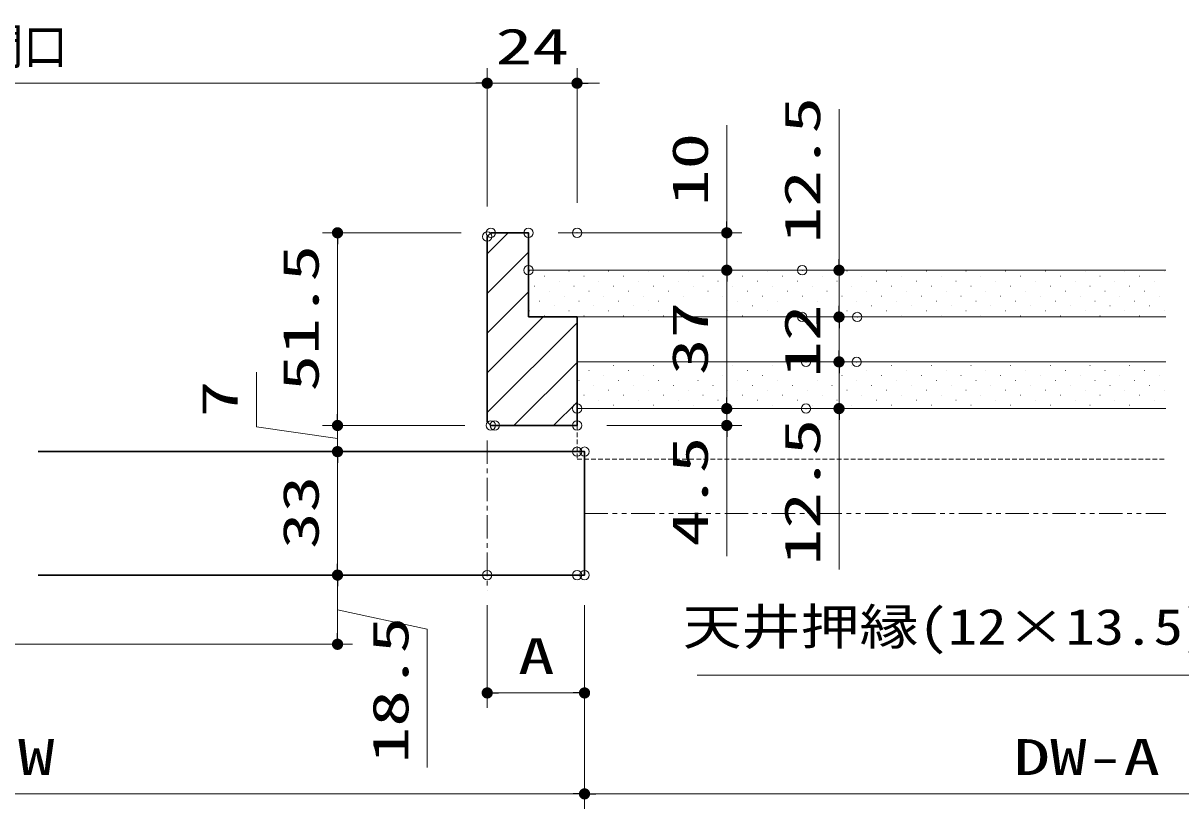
# Model space of a CAD drawing. Units: millimetres, scale not verified. Extents: x -1306 to 1306, y -607 to 607.
# Drawn here: x -363.2 to -53.9, y -367.1 to -157.1 of the extents above; entities that cross this region are included whole.
import ezdxf
from ezdxf.enums import TextEntityAlignment as Align

# ---------------------------------------------------------------- set-up
doc = ezdxf.new("R2010")
doc.units = ezdxf.units.MM
doc.header["$LTSCALE"] = 5
doc.header["$PDMODE"] = 32
doc.header["$PDSIZE"] = 2.5
for name, pattern in [('USER1', [2.5, 1.25, -0.25, 0.25, -0.25, 0.25, -0.25]), ('USER2', [0.375, 0.25, -0.125]), ('USER3', [2, 1.25, -0.25, 0.25, -0.25])]:
    doc.linetypes.add(name, pattern=pattern)
for name, color, linetype, lineweight in [('0-1_線(黄)', 2, 'Continuous', 15), ('0-8_二点鎖線', 4, 'USER1', 9), ('0-B_点線(水)', 4, 'USER2', 9), ('0-C_中心線', 3, 'USER3', 9), ('0-D_線(白)', 7, 'Continuous', 30), ('1-1_寸法線', 3, 'Continuous', 13), ('1-2_ハッチング', 6, 'Continuous', 9), ('1-4_DEFPOINTS', 7, 'Continuous', 5), ('1-5_0', 3, 'Continuous', 25)]:
    doc.layers.add(name, color=color, linetype=linetype, lineweight=lineweight)
doc.styles.add('ＭＳ ゴシック', font='')
doc.styles.get('ＭＳ ゴシック').set_extended_font_data('MS Gothic')

# ---------------------------------------------------------------- blocks, each defined once
blk = doc.blocks.new('_DOT')
at = {"layer": '1-5_0'}
blk.add_line((-2.5, 0), (-5, 0), dxfattribs=at)
for points in [[(0, 0), (-2.5, 0), (-2.48, 0.313)], [(0, 0), (-2.48, -0.313), (-2.5, 0)], [(0, 0), (-2.48, 0.313), (-2.421, 0.622)], [(0, 0), (-2.421, -0.622), (-2.48, -0.313)], [(0, 0), (-2.421, 0.622), (-2.324, 0.92)], [(0, 0), (-2.324, -0.92), (-2.421, -0.622)], [(0, 0), (-2.324, 0.92), (-2.191, 1.204)], [(0, 0), (-2.191, -1.204), (-2.324, -0.92)], [(0, 0), (-2.191, 1.204), (-2.023, 1.469)], [(0, 0), (-2.023, -1.469), (-2.191, -1.204)], [(0, 0), (-2.023, 1.469), (-1.822, 1.711)], [(0, 0), (-1.822, -1.711), (-2.023, -1.469)], [(0, 0), (-1.822, 1.711), (-1.594, 1.926)], [(0, 0), (-1.594, -1.926), (-1.822, -1.711)], [(0, 0), (-1.594, 1.926), (-1.34, 2.111)], [(0, 0), (-1.34, -2.111), (-1.594, -1.926)], [(0, 0), (-1.34, 2.111), (-1.064, 2.262)], [(0, 0), (-1.064, -2.262), (-1.34, -2.111)], [(0, 0), (-1.064, 2.262), (-0.773, 2.378)], [(0, 0), (-0.773, -2.378), (-1.064, -2.262)], [(0, 0), (-0.773, 2.378), (-0.468, 2.456)], [(0, 0), (-0.468, -2.456), (-0.773, -2.378)], [(0, 0), (-0.468, 2.456), (-0.157, 2.495)], [(0, 0), (-0.157, -2.495), (-0.468, -2.456)], [(0, 0), (-0.157, 2.495), (0.157, 2.495)], [(0, 0), (0.157, -2.495), (-0.157, -2.495)], [(0, 0), (0.157, 2.495), (0.468, 2.456)], [(0, 0), (0.468, 2.456), (0.773, 2.378)], [(0, 0), (0.773, 2.378), (1.064, 2.262)], [(0, 0), (1.064, 2.262), (1.34, 2.111)], [(0, 0), (1.34, 2.111), (1.594, 1.926)], [(0, 0), (1.594, 1.926), (1.822, 1.711)], [(0, 0), (1.822, 1.711), (2.023, 1.469)], [(0, 0), (2.023, 1.469), (2.191, 1.204)], [(0, 0), (2.191, 1.204), (2.324, 0.92)], [(0, 0), (2.324, 0.92), (2.421, 0.622)], [(0, 0), (2.421, 0.622), (2.48, 0.313)], [(0, 0), (2.48, 0.313), (2.5, 0)], [(0, 0), (0.468, -2.456), (0.157, -2.495)], [(0, 0), (0.773, -2.378), (0.468, -2.456)], [(0, 0), (1.064, -2.262), (0.773, -2.378)], [(0, 0), (1.34, -2.111), (1.064, -2.262)], [(0, 0), (1.594, -1.926), (1.34, -2.111)], [(0, 0), (1.822, -1.711), (1.594, -1.926)], [(0, 0), (2.023, -1.469), (1.822, -1.711)], [(0, 0), (2.191, -1.204), (2.023, -1.469)], [(0, 0), (2.324, -0.92), (2.191, -1.204)], [(0, 0), (2.421, -0.622), (2.324, -0.92)], [(0, 0), (2.48, -0.313), (2.421, -0.622)], [(0, 0), (2.5, 0), (2.48, -0.313)]]:
    blk.add_solid(points, dxfattribs=at)

msp = doc.modelspace()

# ---------------------------------------------------------------- linework, layer by layer
at = {"layer": '0-1_線(黄)'}
for p, q in [((-228.219, -223.112), (-57.882, -223.112)), ((-215.219, -235.612), (-57.882, -235.612)), ((-215.219, -247.612), (-57.882, -247.612)), ((-215.219, -260.112), (-57.882, -260.112))]:
    msp.add_line(p, q, dxfattribs=at)
at = {"layer": '0-8_二点鎖線'}
msp.add_line((-213.219, -288.112), (-57.882, -288.112), dxfattribs=at)
at = {"layer": '0-B_点線(水)'}
msp.add_lwpolyline([(-215.219, -264.612), (-215.219, -273.612), (-57.882, -273.612)], dxfattribs=at)
at = {"layer": '0-C_中心線'}
msp.add_line((-239.219, -268.612), (-239.219, -308.615), dxfattribs=at)
at = {"layer": '0-D_線(白)'}
for p, q in [((-238.219, -213.112), (-239.219, -214.112)), ((-228.219, -213.112), (-238.219, -213.112)), ((-228.219, -235.612), (-228.219, -213.112)), ((-239.219, -214.112), (-239.219, -263.612)), ((-228.219, -235.612), (-215.219, -235.612)), ((-215.219, -264.612), (-215.219, -235.612)), ((-215.219, -247.612), (-215.169, -247.612)), ((-239.219, -263.612), (-238.219, -264.612)), ((-238.219, -264.612), (-215.219, -264.612)), ((-213.219, -271.612), (-359.219, -271.612)), ((-213.219, -271.612), (-213.219, -304.612)), ((-213.219, -304.612), (-359.219, -304.612))]:
    msp.add_line(p, q, dxfattribs=at)
at = {"layer": '1-1_寸法線'}
for p, q in [((-239.219, -206.112), (-239.219, -169.112)), ((-239.219, -206.112), (-239.219, -169.112)), ((-215.219, -205.112), (-215.219, -169.112)), ((-510.219, -173.112), (-242.219, -173.112)), ((-242.219, -173.112), (-245.219, -173.112)), ((-239.219, -173.112), (-215.219, -173.112)), ((-212.219, -173.112), (-209.219, -173.112)), ((-145.219, -220.112), (-145.219, -180.065)), ((-175.219, -210.112), (-175.219, -184.35)), ((-246.219, -213.112), (-283.219, -213.112)), ((-220.219, -213.112), (-171.219, -213.112)), ((-175.219, -223.112), (-175.219, -213.112)), ((-279.219, -261.612), (-279.219, -216.112)), ((-220.219, -223.112), (-171.219, -223.112)), ((-220.219, -223.112), (-171.219, -223.112)), ((-147.041, -223.112), (-141.219, -223.112)), ((-145.219, -235.612), (-145.219, -223.112)), ((-175.219, -257.112), (-175.219, -226.112)), ((-175.219, -226.112), (-175.219, -229.112)), ((-145.219, -232.612), (-145.219, -229.612)), ((-148.357, -235.612), (-149.219, -235.612)), ((-147.041, -235.612), (-141.219, -235.612)), ((-145.219, -247.612), (-145.219, -235.612)), ((-145.219, -238.612), (-145.219, -241.612)), ((-145.219, -244.612), (-145.219, -241.612)), ((-148.506, -247.612), (-149.219, -247.612)), ((-146.041, -247.612), (-141.219, -247.612)), ((-145.219, -247.612), (-145.219, -260.112)), ((-145.219, -250.612), (-145.219, -253.612)), ((-175.219, -257.112), (-175.219, -254.112)), ((-279.219, -261.612), (-279.219, -258.612)), ((-207.219, -260.112), (-171.219, -260.112)), ((-207.219, -260.112), (-171.219, -260.112)), ((-175.219, -260.112), (-175.219, -264.612)), ((-146.041, -260.112), (-141.219, -260.112)), ((-246.219, -264.612), (-283.219, -264.612)), ((-245.219, -264.612), (-283.219, -264.612)), ((-279.219, -264.612), (-279.219, -271.612)), ((-279.219, -264.612), (-279.219, -271.612)), ((-207.219, -264.612), (-171.219, -264.612)), ((-145.219, -263.112), (-145.219, -303.16)), ((-175.219, -267.612), (-175.219, -299.565)), ((-221.219, -271.612), (-283.219, -271.612)), ((-223.219, -271.612), (-283.219, -271.612)), ((-279.219, -274.612), (-279.219, -277.612)), ((-279.219, -274.612), (-279.219, -301.612)), ((-221.219, -304.612), (-283.219, -304.612)), ((-223.219, -304.612), (-283.219, -304.612)), ((-279.219, -307.612), (-279.219, -320.112)), ((-239.219, -312.612), (-239.219, -340.123)), ((-213.219, -312.612), (-213.219, -367.112)), ((-213.219, -312.612), (-213.219, -340.123)), ((-213.219, -312.612), (-213.219, -367.112)), ((-506.219, -323.112), (-275.219, -323.112)), ((-236.219, -336.123), (-216.219, -336.123)), ((-510.219, -363.112), (-216.219, -363.112)), ((-210.219, -363.112), (56.781, -363.112))]:
    msp.add_line(p, q, dxfattribs=at)
for points in [[(-279.219, -268.112), (-300.908, -265), (-300.908, -250.333)], [(-183.095, -331.35), (-51.365, -331.35), (-42.383, -285.043)], [(-279.219, -313.862), (-255.252, -319.049), (-255.252, -356.097)]]:
    msp.add_lwpolyline(points, dxfattribs=at)
at = {"layer": '1-2_ハッチング'}
for p, q in [((-239.219, -218.717), (-233.615, -213.112)), ((-239.219, -229.323), (-228.219, -218.323)), ((-227.984, -223.391), (-227.934, -223.391)), ((-224.006, -224.717), (-223.956, -224.717)), ((-217.377, -223.391), (-217.327, -223.391)), ((-213.4, -224.717), (-213.35, -224.717)), ((-206.771, -223.391), (-206.721, -223.391)), ((-202.793, -224.717), (-202.743, -224.717)), ((-196.164, -223.391), (-196.114, -223.391)), ((-192.187, -224.717), (-192.137, -224.717)), ((-185.557, -223.391), (-185.507, -223.391)), ((-181.58, -224.717), (-181.53, -224.717)), ((-174.951, -223.391), (-174.901, -223.391)), ((-170.973, -224.717), (-170.923, -224.717)), ((-164.344, -223.391), (-164.294, -223.391)), ((-160.367, -224.717), (-160.317, -224.717)), ((-153.738, -223.391), (-153.688, -223.391)), ((-149.76, -224.717), (-149.71, -224.717)), ((-143.131, -223.391), (-143.081, -223.391)), ((-139.153, -224.717), (-139.103, -224.717)), ((-132.524, -223.391), (-132.474, -223.391)), ((-128.547, -224.717), (-128.497, -224.717)), ((-121.918, -223.391), (-121.868, -223.391)), ((-117.94, -224.717), (-117.89, -224.717)), ((-111.311, -223.391), (-111.261, -223.391)), ((-107.334, -224.717), (-107.284, -224.717)), ((-100.705, -223.391), (-100.655, -223.391)), ((-96.727, -224.717), (-96.677, -224.717)), ((-90.098, -223.391), (-90.048, -223.391)), ((-86.12, -224.717), (-86.07, -224.717)), ((-79.491, -223.391), (-79.441, -223.391)), ((-75.514, -224.717), (-75.464, -224.717)), ((-68.885, -223.391), (-68.835, -223.391)), ((-64.907, -224.717), (-64.857, -224.717)), ((-58.278, -223.391), (-58.228, -223.391)), ((-226.658, -227.369), (-226.608, -227.369)), ((-222.68, -228.694), (-222.63, -228.694)), ((-220.029, -226.043), (-219.979, -226.043)), ((-216.051, -227.369), (-216.001, -227.369)), ((-212.074, -228.694), (-212.024, -228.694)), ((-209.422, -226.043), (-209.372, -226.043)), ((-205.445, -227.369), (-205.395, -227.369)), ((-201.467, -228.694), (-201.417, -228.694)), ((-198.816, -226.043), (-198.766, -226.043)), ((-194.838, -227.369), (-194.788, -227.369)), ((-190.861, -228.694), (-190.811, -228.694)), ((-188.209, -226.043), (-188.159, -226.043)), ((-184.232, -227.369), (-184.182, -227.369)), ((-180.254, -228.694), (-180.204, -228.694)), ((-177.602, -226.043), (-177.552, -226.043)), ((-173.625, -227.369), (-173.575, -227.369)), ((-169.647, -228.694), (-169.597, -228.694)), ((-166.996, -226.043), (-166.946, -226.043)), ((-163.018, -227.369), (-162.968, -227.369)), ((-159.041, -228.694), (-158.991, -228.694)), ((-156.389, -226.043), (-156.339, -226.043)), ((-152.412, -227.369), (-152.362, -227.369)), ((-148.434, -228.694), (-148.384, -228.694)), ((-145.783, -226.043), (-145.733, -226.043)), ((-141.805, -227.369), (-141.755, -227.369)), ((-137.828, -228.694), (-137.778, -228.694)), ((-135.176, -226.043), (-135.126, -226.043)), ((-131.199, -227.369), (-131.149, -227.369)), ((-127.221, -228.694), (-127.171, -228.694)), ((-124.569, -226.043), (-124.519, -226.043)), ((-120.592, -227.369), (-120.542, -227.369)), ((-116.614, -228.694), (-116.564, -228.694)), ((-113.963, -226.043), (-113.913, -226.043)), ((-109.985, -227.369), (-109.935, -227.369)), ((-106.008, -228.694), (-105.958, -228.694)), ((-103.356, -226.043), (-103.306, -226.043)), ((-99.379, -227.369), (-99.329, -227.369)), ((-95.401, -228.694), (-95.351, -228.694)), ((-92.75, -226.043), (-92.7, -226.043)), ((-88.772, -227.369), (-88.722, -227.369)), ((-84.795, -228.694), (-84.745, -228.694)), ((-82.143, -226.043), (-82.093, -226.043)), ((-78.166, -227.369), (-78.116, -227.369)), ((-74.188, -228.694), (-74.138, -228.694)), ((-71.536, -226.043), (-71.486, -226.043)), ((-67.559, -227.369), (-67.509, -227.369)), ((-63.581, -228.694), (-63.531, -228.694)), ((-60.93, -226.043), (-60.88, -226.043)), ((-239.219, -239.93), (-228.219, -228.93)), ((-225.332, -231.346), (-225.282, -231.346)), ((-218.703, -230.02), (-218.653, -230.02)), ((-214.726, -231.346), (-214.676, -231.346)), ((-208.096, -230.02), (-208.046, -230.02)), ((-204.119, -231.346), (-204.069, -231.346)), ((-197.49, -230.02), (-197.44, -230.02)), ((-193.512, -231.346), (-193.462, -231.346)), ((-186.883, -230.02), (-186.833, -230.02)), ((-176.277, -230.02), (-176.227, -230.02)), ((-172.299, -231.346), (-172.249, -231.346)), ((-165.67, -230.02), (-165.62, -230.02)), ((-161.693, -231.346), (-161.643, -231.346)), ((-155.063, -230.02), (-155.013, -230.02)), ((-151.086, -231.346), (-151.036, -231.346)), ((-144.457, -230.02), (-144.407, -230.02)), ((-140.479, -231.346), (-140.429, -231.346)), ((-133.85, -230.02), (-133.8, -230.02)), ((-129.873, -231.346), (-129.823, -231.346)), ((-123.244, -230.02), (-123.194, -230.02)), ((-119.266, -231.346), (-119.216, -231.346)), ((-112.637, -230.02), (-112.587, -230.02)), ((-108.66, -231.346), (-108.61, -231.346)), ((-102.03, -230.02), (-101.98, -230.02)), ((-98.053, -231.346), (-98.003, -231.346)), ((-91.424, -230.02), (-91.374, -230.02)), ((-87.446, -231.346), (-87.396, -231.346)), ((-80.817, -230.02), (-80.767, -230.02)), ((-76.84, -231.346), (-76.79, -231.346)), ((-70.211, -230.02), (-70.161, -230.02)), ((-66.233, -231.346), (-66.183, -231.346)), ((-59.604, -230.02), (-59.554, -230.02)), ((-227.984, -233.998), (-227.934, -233.998)), ((-221.355, -232.672), (-221.305, -232.672)), ((-217.377, -233.998), (-217.327, -233.998)), ((-210.748, -232.672), (-210.698, -232.672)), ((-206.771, -233.998), (-206.721, -233.998)), ((-200.141, -232.672), (-200.091, -232.672)), ((-196.164, -233.998), (-196.114, -233.998)), ((-174.951, -233.998), (-174.901, -233.998)), ((-168.322, -232.672), (-168.272, -232.672)), ((-164.344, -233.998), (-164.294, -233.998)), ((-143.131, -233.998), (-143.081, -233.998)), ((-136.502, -232.672), (-136.452, -232.672)), ((-132.524, -233.998), (-132.474, -233.998)), ((-125.895, -232.672), (-125.845, -232.672)), ((-121.918, -233.998), (-121.868, -233.998)), ((-115.289, -232.672), (-115.239, -232.672)), ((-111.311, -233.998), (-111.261, -233.998)), ((-104.682, -232.672), (-104.632, -232.672)), ((-100.705, -233.998), (-100.655, -233.998)), ((-94.075, -232.672), (-94.025, -232.672)), ((-90.098, -233.998), (-90.048, -233.998)), ((-83.469, -232.672), (-83.419, -232.672)), ((-79.491, -233.998), (-79.441, -233.998)), ((-72.862, -232.672), (-72.812, -232.672)), ((-68.885, -233.998), (-68.835, -233.998)), ((-62.256, -232.672), (-62.206, -232.672)), ((-58.278, -233.998), (-58.228, -233.998)), ((-239.219, -250.536), (-224.295, -235.612)), ((-239.219, -261.143), (-215.219, -237.143)), ((-224.006, -235.323), (-223.956, -235.323)), ((-213.4, -235.323), (-213.35, -235.323)), ((-202.793, -235.323), (-202.743, -235.323)), ((-192.187, -235.323), (-192.137, -235.323)), ((-170.973, -235.323), (-170.923, -235.323)), ((-139.153, -235.323), (-139.103, -235.323)), ((-128.547, -235.323), (-128.497, -235.323)), ((-117.94, -235.323), (-117.89, -235.323)), ((-107.334, -235.323), (-107.284, -235.323)), ((-96.727, -235.323), (-96.677, -235.323)), ((-86.12, -235.323), (-86.07, -235.323)), ((-75.514, -235.323), (-75.464, -235.323)), ((-64.907, -235.323), (-64.857, -235.323)), ((-232.082, -264.612), (-215.219, -247.75)), ((-212.074, -249.908), (-212.024, -249.908)), ((-205.445, -248.582), (-205.395, -248.582)), ((-201.467, -249.908), (-201.417, -249.908)), ((-194.838, -248.582), (-194.788, -248.582)), ((-173.625, -248.582), (-173.575, -248.582)), ((-169.647, -249.908), (-169.597, -249.908)), ((-163.018, -248.582), (-162.968, -248.582)), ((-141.805, -248.582), (-141.755, -248.582)), ((-137.828, -249.908), (-137.778, -249.908)), ((-131.199, -248.582), (-131.149, -248.582)), ((-127.221, -249.908), (-127.171, -249.908)), ((-120.592, -248.582), (-120.542, -248.582)), ((-116.614, -249.908), (-116.564, -249.908)), ((-109.985, -248.582), (-109.935, -248.582)), ((-106.008, -249.908), (-105.958, -249.908)), ((-99.379, -248.582), (-99.329, -248.582)), ((-95.401, -249.908), (-95.351, -249.908)), ((-88.772, -248.582), (-88.722, -248.582)), ((-84.795, -249.908), (-84.745, -249.908)), ((-78.166, -248.582), (-78.116, -248.582)), ((-74.188, -249.908), (-74.138, -249.908)), ((-67.559, -248.582), (-67.509, -248.582)), ((-63.581, -249.908), (-63.531, -249.908)), ((-214.726, -252.559), (-214.676, -252.559)), ((-208.096, -251.233), (-208.046, -251.233)), ((-204.119, -252.559), (-204.069, -252.559)), ((-197.49, -251.233), (-197.44, -251.233)), ((-193.512, -252.559), (-193.462, -252.559)), ((-182.906, -252.559), (-182.856, -252.559)), ((-176.277, -251.233), (-176.227, -251.233)), ((-172.299, -252.559), (-172.249, -252.559)), ((-165.67, -251.233), (-165.62, -251.233)), ((-161.693, -252.559), (-161.643, -252.559)), ((-151.086, -252.559), (-151.036, -252.559)), ((-144.457, -251.233), (-144.407, -251.233)), ((-140.479, -252.559), (-140.429, -252.559)), ((-133.85, -251.233), (-133.8, -251.233)), ((-129.873, -252.559), (-129.823, -252.559)), ((-123.244, -251.233), (-123.194, -251.233)), ((-119.266, -252.559), (-119.216, -252.559)), ((-112.637, -251.233), (-112.587, -251.233)), ((-108.66, -252.559), (-108.61, -252.559)), ((-102.03, -251.233), (-101.98, -251.233)), ((-98.053, -252.559), (-98.003, -252.559)), ((-91.424, -251.233), (-91.374, -251.233)), ((-87.446, -252.559), (-87.396, -252.559)), ((-80.817, -251.233), (-80.767, -251.233)), ((-76.84, -252.559), (-76.79, -252.559)), ((-70.211, -251.233), (-70.161, -251.233)), ((-66.233, -252.559), (-66.183, -252.559)), ((-59.604, -251.233), (-59.554, -251.233)), ((-213.4, -256.537), (-213.35, -256.537)), ((-210.748, -253.885), (-210.698, -253.885)), ((-206.771, -255.211), (-206.721, -255.211)), ((-202.793, -256.537), (-202.743, -256.537)), ((-200.141, -253.885), (-200.091, -253.885)), ((-196.164, -255.211), (-196.114, -255.211)), ((-192.187, -256.537), (-192.137, -256.537)), ((-189.535, -253.885), (-189.485, -253.885)), ((-185.557, -255.211), (-185.507, -255.211)), ((-181.58, -256.537), (-181.53, -256.537)), ((-178.928, -253.885), (-178.878, -253.885)), ((-174.951, -255.211), (-174.901, -255.211)), ((-170.973, -256.537), (-170.923, -256.537)), ((-168.322, -253.885), (-168.272, -253.885)), ((-164.344, -255.211), (-164.294, -255.211)), ((-160.367, -256.537), (-160.317, -256.537)), ((-157.715, -253.885), (-157.665, -253.885)), ((-153.738, -255.211), (-153.688, -255.211)), ((-149.76, -256.537), (-149.71, -256.537)), ((-147.108, -253.885), (-147.058, -253.885)), ((-143.131, -255.211), (-143.081, -255.211)), ((-139.153, -256.537), (-139.103, -256.537)), ((-136.502, -253.885), (-136.452, -253.885)), ((-132.524, -255.211), (-132.474, -255.211)), ((-128.547, -256.537), (-128.497, -256.537)), ((-125.895, -253.885), (-125.845, -253.885)), ((-121.918, -255.211), (-121.868, -255.211)), ((-117.94, -256.537), (-117.89, -256.537)), ((-115.289, -253.885), (-115.239, -253.885)), ((-111.311, -255.211), (-111.261, -255.211)), ((-107.334, -256.537), (-107.284, -256.537)), ((-104.682, -253.885), (-104.632, -253.885)), ((-100.705, -255.211), (-100.655, -255.211)), ((-96.727, -256.537), (-96.677, -256.537)), ((-94.075, -253.885), (-94.025, -253.885)), ((-90.098, -255.211), (-90.048, -255.211)), ((-86.12, -256.537), (-86.07, -256.537)), ((-83.469, -253.885), (-83.419, -253.885)), ((-79.491, -255.211), (-79.441, -255.211)), ((-75.514, -256.537), (-75.464, -256.537)), ((-72.862, -253.885), (-72.812, -253.885)), ((-68.885, -255.211), (-68.835, -255.211)), ((-64.907, -256.537), (-64.857, -256.537)), ((-62.256, -253.885), (-62.206, -253.885)), ((-58.278, -255.211), (-58.228, -255.211)), ((-221.475, -264.612), (-215.219, -258.356)), ((-209.422, -257.862), (-209.372, -257.862)), ((-205.445, -259.188), (-205.395, -259.188)), ((-198.816, -257.862), (-198.766, -257.862)), ((-194.838, -259.188), (-194.788, -259.188)), ((-188.209, -257.862), (-188.159, -257.862)), ((-184.232, -259.188), (-184.182, -259.188)), ((-177.602, -257.862), (-177.552, -257.862)), ((-173.625, -259.188), (-173.575, -259.188)), ((-166.996, -257.862), (-166.946, -257.862)), ((-163.018, -259.188), (-162.968, -259.188)), ((-156.389, -257.862), (-156.339, -257.862)), ((-152.412, -259.188), (-152.362, -259.188)), ((-145.783, -257.862), (-145.733, -257.862)), ((-141.805, -259.188), (-141.755, -259.188)), ((-135.176, -257.862), (-135.126, -257.862)), ((-131.199, -259.188), (-131.149, -259.188)), ((-124.569, -257.862), (-124.519, -257.862)), ((-120.592, -259.188), (-120.542, -259.188)), ((-113.963, -257.862), (-113.913, -257.862)), ((-109.985, -259.188), (-109.935, -259.188)), ((-103.356, -257.862), (-103.306, -257.862)), ((-99.379, -259.188), (-99.329, -259.188)), ((-92.75, -257.862), (-92.7, -257.862)), ((-88.772, -259.188), (-88.722, -259.188)), ((-82.143, -257.862), (-82.093, -257.862)), ((-78.166, -259.188), (-78.116, -259.188)), ((-71.536, -257.862), (-71.486, -257.862)), ((-67.559, -259.188), (-67.509, -259.188)), ((-60.93, -257.862), (-60.88, -257.862))]:
    msp.add_line(p, q, dxfattribs=at)
at = {"layer": '1-4_DEFPOINTS'}
for p in [(-239.219, -173.112), (-215.219, -173.112), (-279.219, -213.112), (-239.219, -214.112), (-238.219, -213.112), (-228.219, -213.112), (-215.219, -213.112), (-175.219, -213.112), (-228.219, -223.112), (-175.219, -223.112), (-155.041, -223.112), (-145.219, -223.112), (-155.041, -235.612), (-145.219, -235.612), (-140.357, -235.612), (-154.041, -247.612), (-145.219, -247.612), (-140.506, -247.612), (-215.219, -260.112), (-175.219, -260.112), (-154.041, -260.112), (-238.219, -264.612), (-237.219, -264.612), (-215.219, -264.612), (-279.219, -271.612), (-215.219, -271.612), (-213.219, -271.612), (-279.219, -304.612), (-239.219, -304.612), (-215.219, -304.612), (-213.219, -304.612), (-213.219, -304.612), (-279.219, -323.112), (-213.219, -336.123), (-213.219, -363.112)]:
    msp.add_point(p, dxfattribs=at)

# ---------------------------------------------------------------- block references
at = {"layer": '1-1_寸法線', "xscale": 0.6, "yscale": 0.6}
for p in [(-239.219, -173.112), (-239.219, -173.112), (-213.219, -336.123), (-213.219, -363.112)]:
    msp.add_blockref('_DOT', p, dxfattribs=at)
for p, rotation in [((-215.219, -173.112), 180), ((-175.219, -213.112), 270), ((-279.219, -213.112), 90), ((-175.219, -223.112), 90), ((-175.219, -223.112), 90), ((-145.219, -223.112), 270), ((-145.219, -235.612), 270), ((-145.219, -235.612), 90), ((-145.219, -247.612), 270), ((-145.219, -247.612), 90), ((-175.219, -260.112), 270), ((-175.219, -260.112), 270), ((-145.219, -260.112), 90), ((-279.219, -264.612), 270), ((-279.219, -264.612), 270), ((-175.219, -264.612), 90), ((-279.219, -271.612), 90), ((-279.219, -271.612), 90), ((-279.219, -304.612), 270), ((-279.219, -304.612), 90), ((-279.219, -323.112), 270), ((-239.219, -336.123), 180), ((-213.219, -363.112), 180)]:
    msp.add_blockref('_DOT', p, dxfattribs=dict(at, rotation=rotation))

# ---------------------------------------------------------------- texts
at = {"layer": '1-1_寸法線', "style": 'ＭＳ ゴシック'}
for s, height, width, p in [('有効開口', 9.621, 0.9, (-398.583, -170.963)), ('24', 9.604, 1.5, (-236.981, -170.963)), ('天井押縁(12×13.5)', 9.621, 1.2, (-186.989, -326.115)), ('A', 9.604, 1.5, (-231.005, -333.973)), ('DW', 9.604, 1.5, (-374.41, -360.963)), ('DW-A', 9.604, 1.5, (-98.624, -360.963))]:
    msp.add_text(s, height=height, dxfattribs=dict(at, width=width)).set_placement(p, align=Align.BOTTOM_LEFT)
at = {"layer": '1-1_寸法線', "style": 'ＭＳ ゴシック', "width": 1.5}
for s, p in [('12.5', (-147.369, -215.969)), ('10', (-177.369, -205.969)), ('51.5', (-281.369, -255.529)), ('37', (-177.369, -251.136)), ('12', (-147.369, -251.85)), ('7', (-303.057, -262.429)), ('12.5', (-147.369, -302.017)), ('4.5', (-177.369, -296.993)), ('33', (-281.369, -297.636)), ('18.5', (-257.402, -354.954))]:
    msp.add_text(s, height=9.604, rotation=90, dxfattribs=at).set_placement(p, align=Align.BOTTOM_LEFT)

doc.saveas('drawing.dxf')
